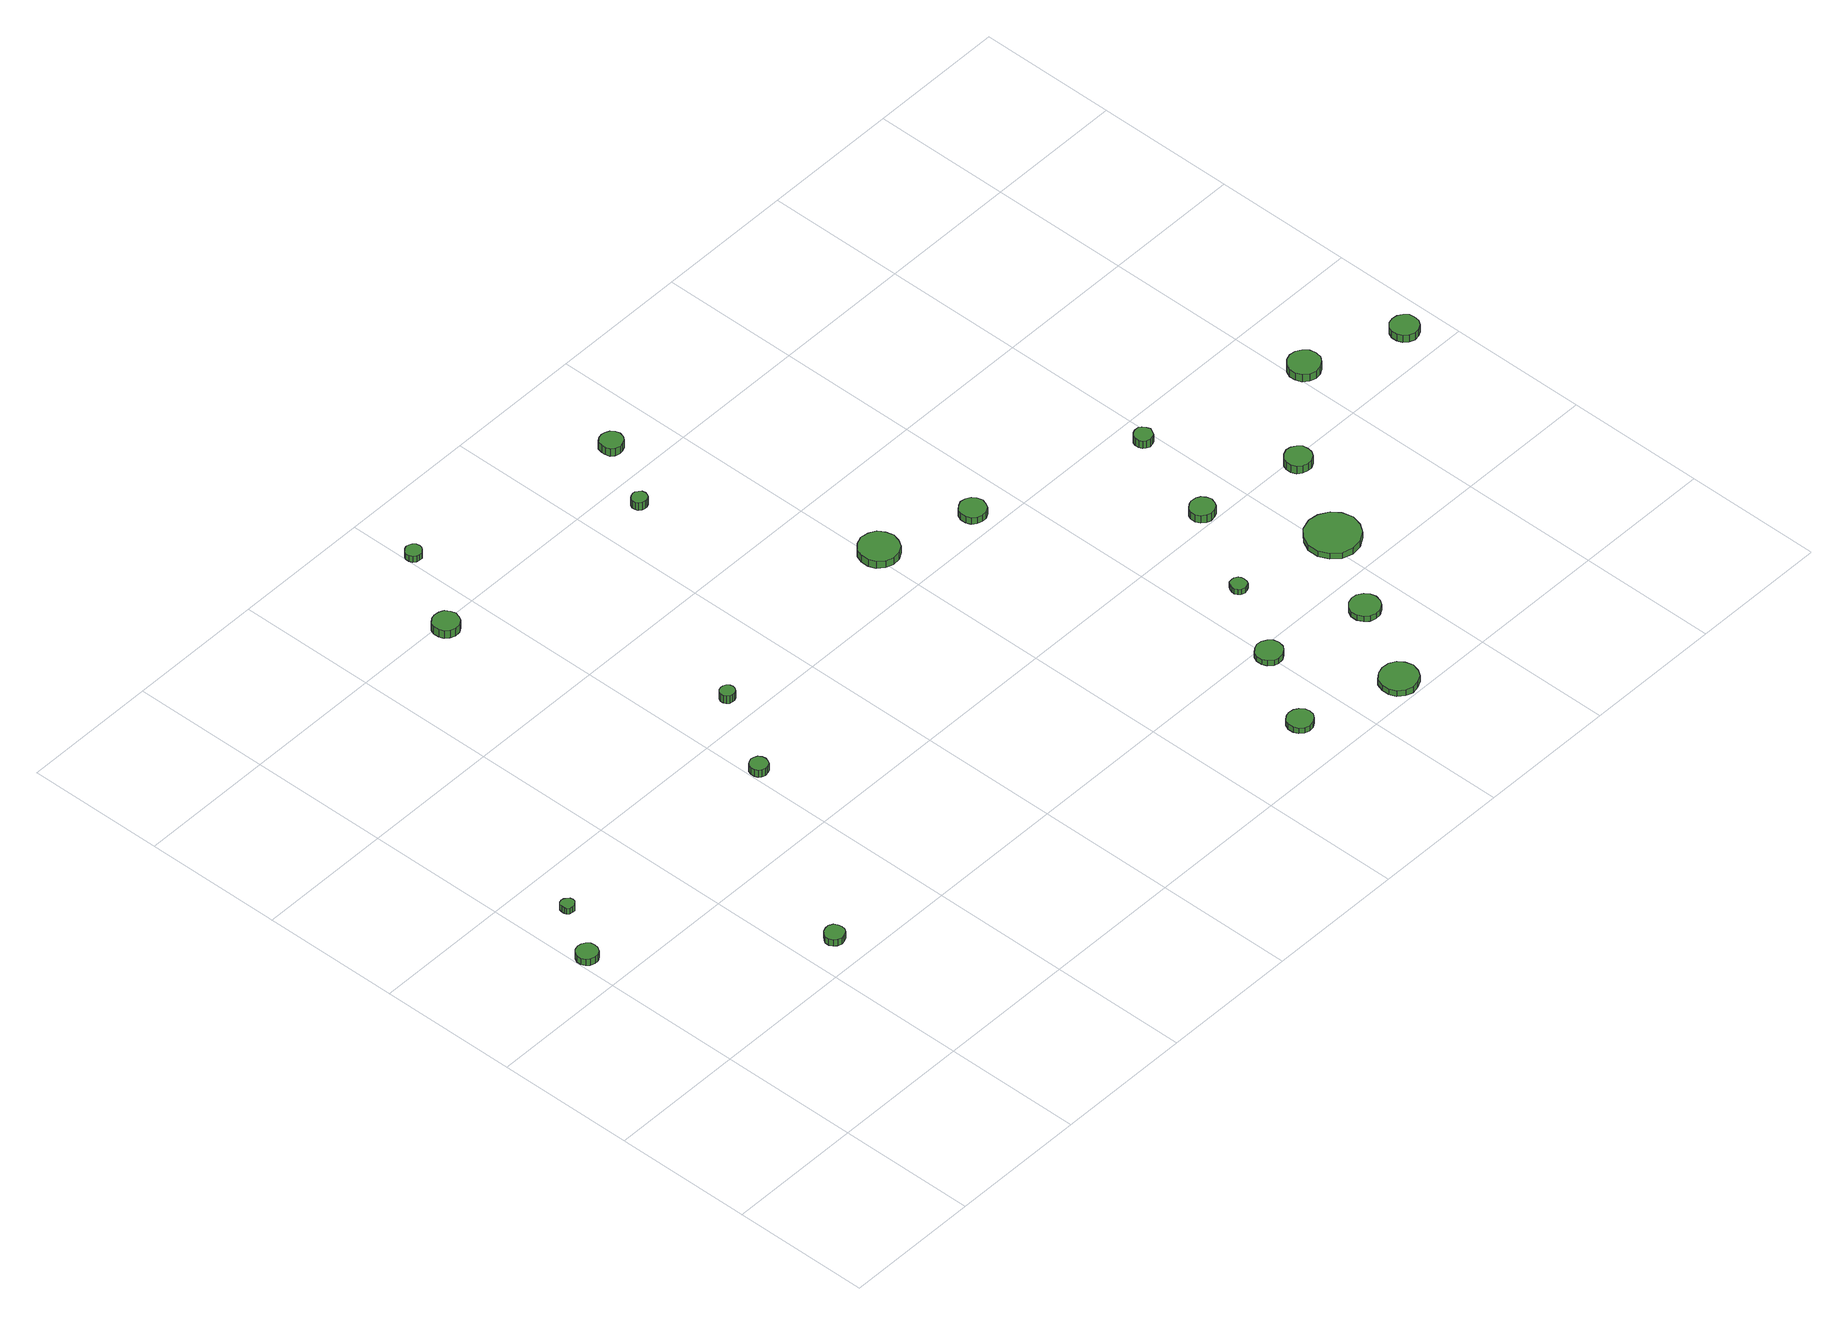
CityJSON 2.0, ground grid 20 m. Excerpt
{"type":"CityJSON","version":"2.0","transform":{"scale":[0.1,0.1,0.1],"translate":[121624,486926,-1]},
"CityObjects":{
"tree1":{"type":"SolitaryVegetationObject","attributes":{"function":"something"},"geometry":[{"type":"MultiSurface","lod":"1","boundaries":[[[0,1,2,3,4,5,6,7,8,9,10,11,12,13,14]],[[15,16,17,18,19,20,21,22,23,24,25,26,27,28,29]],[[0,29,28,1]],[[1,28,27,2]],[[2,27,26,3]],[[3,26,25,4]],[[4,25,24,5]],[[5,24,23,6]],[[6,23,22,7]],[[7,22,21,8]],[[8,21,20,9]],[[9,20,19,10]],[[10,19,18,11]],[[11,18,17,12]],[[12,17,16,13]],[[13,16,15,14]],[[14,15,29,0]]]}]},
"tree2":{"type":"SolitaryVegetationObject","attributes":{"function":"something"},"geometry":[{"type":"MultiSurface","lod":"1","boundaries":[[[30,31,32,33,34,35,36,37,38,39,40,41,42,43,44]],[[45,46,47,48,49,50,51,52,53,54,55,56,57,58,59]],[[30,59,58,31]],[[31,58,57,32]],[[32,57,56,33]],[[33,56,55,34]],[[34,55,54,35]],[[35,54,53,36]],[[36,53,52,37]],[[37,52,51,38]],[[38,51,50,39]],[[39,50,49,40]],[[40,49,48,41]],[[41,48,47,42]],[[42,47,46,43]],[[43,46,45,44]],[[44,45,59,30]]]}]},
"tree3":{"type":"SolitaryVegetationObject","attributes":{"function":"something"},"geometry":[{"type":"MultiSurface","lod":"1","boundaries":[[[60,61,62,63,64,65,66,67,68,69,70,71,72,73,74]],[[75,76,77,78,79,80,81,82,83,84,85,86,87,88,89]],[[60,89,88,61]],[[61,88,87,62]],[[62,87,86,63]],[[63,86,85,64]],[[64,85,84,65]],[[65,84,83,66]],[[66,83,82,67]],[[67,82,81,68]],[[68,81,80,69]],[[69,80,79,70]],[[70,79,78,71]],[[71,78,77,72]],[[72,77,76,73]],[[73,76,75,74]],[[74,75,89,60]]]}]},
"tree4":{"type":"SolitaryVegetationObject","attributes":{"function":"something"},"geometry":[{"type":"MultiSurface","lod":"1","boundaries":[[[90,91,92,93,94,95,96,97,98,99,100,101,102,103,104]],[[105,106,107,108,109,110,111,112,113,114,115,116,117,118,119]],[[90,119,118,91]],[[91,118,117,92]],[[92,117,116,93]],[[93,116,115,94]],[[94,115,114,95]],[[95,114,113,96]],[[96,113,112,97]],[[97,112,111,98]],[[98,111,110,99]],[[99,110,109,100]],[[100,109,108,101]],[[101,108,107,102]],[[102,107,106,103]],[[103,106,105,104]],[[104,105,119,90]]]}]},
"tree5":{"type":"SolitaryVegetationObject","attributes":{"function":"something"},"geometry":[{"type":"MultiSurface","lod":"1","boundaries":[[[120,121,122,123,124,125,126,127,128,129,130,131,132,133,134]],[[135,136,137,138,139,140,141,142,143,144,145,146,147,148,149]],[[120,149,148,121]],[[121,148,147,122]],[[122,147,146,123]],[[123,146,145,124]],[[124,145,144,125]],[[125,144,143,126]],[[126,143,142,127]],[[127,142,141,128]],[[128,141,140,129]],[[129,140,139,130]],[[130,139,138,131]],[[131,138,137,132]],[[132,137,136,133]],[[133,136,135,134]],[[134,135,149,120]]]}]},
"tree6":{"type":"SolitaryVegetationObject","attributes":{"function":"something"},"geometry":[{"type":"MultiSurface","lod":"1","boundaries":[[[150,151,152,153,154,155,156,157,158,159,160,161,162,163,164]],[[165,166,167,168,169,170,171,172,173,174,175,176,177,178,179]],[[150,179,178,151]],[[151,178,177,152]],[[152,177,176,153]],[[153,176,175,154]],[[154,175,174,155]],[[155,174,173,156]],[[156,173,172,157]],[[157,172,171,158]],[[158,171,170,159]],[[159,170,169,160]],[[160,169,168,161]],[[161,168,167,162]],[[162,167,166,163]],[[163,166,165,164]],[[164,165,179,150]]]}]},
"tree7":{"type":"SolitaryVegetationObject","attributes":{"function":"something"},"geometry":[{"type":"MultiSurface","lod":"1","boundaries":[[[180,181,182,183,184,185,186,187,188,189,190,191,192,193,194]],[[195,196,197,198,199,200,201,202,203,204,205,206,207,208,209]],[[180,209,208,181]],[[181,208,207,182]],[[182,207,206,183]],[[183,206,205,184]],[[184,205,204,185]],[[185,204,203,186]],[[186,203,202,187]],[[187,202,201,188]],[[188,201,200,189]],[[189,200,199,190]],[[190,199,198,191]],[[191,198,197,192]],[[192,197,196,193]],[[193,196,195,194]],[[194,195,209,180]]]}]},
"tree8":{"type":"SolitaryVegetationObject","attributes":{"function":"something"},"geometry":[{"type":"MultiSurface","lod":"1","boundaries":[[[210,211,212,213,214,215,216,217,218,219,220,221,222,223,224]],[[225,226,227,228,229,230,231,232,233,234,235,236,237,238,239]],[[210,239,238,211]],[[211,238,237,212]],[[212,237,236,213]],[[213,236,235,214]],[[214,235,234,215]],[[215,234,233,216]],[[216,233,232,217]],[[217,232,231,218]],[[218,231,230,219]],[[219,230,229,220]],[[220,229,228,221]],[[221,228,227,222]],[[222,227,226,223]],[[223,226,225,224]],[[224,225,239,210]]]}]},
"tree9":{"type":"SolitaryVegetationObject","attributes":{"function":"something"},"geometry":[{"type":"MultiSurface","lod":"1","boundaries":[[[240,241,242,243,244,245,246,247,248,249,250,251,252,253,254]],[[255,256,257,258,259,260,261,262,263,264,265,266,267,268,269]],[[240,269,268,241]],[[241,268,267,242]],[[242,267,266,243]],[[243,266,265,244]],[[244,265,264,245]],[[245,264,263,246]],[[246,263,262,247]],[[247,262,261,248]],[[248,261,260,249]],[[249,260,259,250]],[[250,259,258,251]],[[251,258,257,252]],[[252,257,256,253]],[[253,256,255,254]],[[254,255,269,240]]]}]},
"tree10":{"type":"SolitaryVegetationObject","attributes":{"function":"something"},"geometry":[{"type":"MultiSurface","lod":"1","boundaries":[[[270,271,272,273,274,275,276,277,278,279,280,281,282,283,284]],[[285,286,287,288,289,290,291,292,293,294,295,296,297,298,299]],[[270,299,298,271]],[[271,298,297,272]],[[272,297,296,273]],[[273,296,295,274]],[[274,295,294,275]],[[275,294,293,276]],[[276,293,292,277]],[[277,292,291,278]],[[278,291,290,279]],[[279,290,289,280]],[[280,289,288,281]],[[281,288,287,282]],[[282,287,286,283]],[[283,286,285,284]],[[284,285,299,270]]]}]},
"tree11":{"type":"SolitaryVegetationObject","attributes":{"function":"something"},"geometry":[{"type":"MultiSurface","lod":"1","boundaries":[[[300,301,302,303,304,305,306,307,308,309,310,311,312,313,314]],[[315,316,317,318,319,320,321,322,323,324,325,326,327,328,329]],[[300,329,328,301]],[[301,328,327,302]],[[302,327,326,303]],[[303,326,325,304]],[[304,325,324,305]],[[305,324,323,306]],[[306,323,322,307]],[[307,322,321,308]],[[308,321,320,309]],[[309,320,319,310]],[[310,319,318,311]],[[311,318,317,312]],[[312,317,316,313]],[[313,316,315,314]],[[314,315,329,300]]]}]},
"tree12":{"type":"SolitaryVegetationObject","attributes":{"function":"something"},"geometry":[{"type":"MultiSurface","lod":"1","boundaries":[[[330,331,332,333,334,335,336,337,338,339,340,341,342,343,344]],[[345,346,347,348,349,350,351,352,353,354,355,356,357,358,359]],[[330,359,358,331]],[[331,358,357,332]],[[332,357,356,333]],[[333,356,355,334]],[[334,355,354,335]],[[335,354,353,336]],[[336,353,352,337]],[[337,352,351,338]],[[338,351,350,339]],[[339,350,349,340]],[[340,349,348,341]],[[341,348,347,342]],[[342,347,346,343]],[[343,346,345,344]],[[344,345,359,330]]]}]},
"tree13":{"type":"SolitaryVegetationObject","attributes":{"function":"something"},"geometry":[{"type":"MultiSurface","lod":"1","boundaries":[[[360,361,362,363,364,365,366,367,368,369,370,371,372,373,374]],[[375,376,377,378,379,380,381,382,383,384,385,386,387,388,389]],[[360,389,388,361]],[[361,388,387,362]],[[362,387,386,363]],[[363,386,385,364]],[[364,385,384,365]],[[365,384,383,366]],[[366,383,382,367]],[[367,382,381,368]],[[368,381,380,369]],[[369,380,379,370]],[[370,379,378,371]],[[371,378,377,372]],[[372,377,376,373]],[[373,376,375,374]],[[374,375,389,360]]]}]},
"tree14":{"type":"SolitaryVegetationObject","attributes":{"function":"something"},"geometry":[{"type":"MultiSurface","lod":"1","boundaries":[[[390,391,392,393,394,395,396,397,398,399,400,401,402,403,404]],[[405,406,407,408,409,410,411,412,413,414,415,416,417,418,419]],[[390,419,418,391]],[[391,418,417,392]],[[392,417,416,393]],[[393,416,415,394]],[[394,415,414,395]],[[395,414,413,396]],[[396,413,412,397]],[[397,412,411,398]],[[398,411,410,399]],[[399,410,409,400]],[[400,409,408,401]],[[401,408,407,402]],[[402,407,406,403]],[[403,406,405,404]],[[404,405,419,390]]]}]},
"tree15":{"type":"SolitaryVegetationObject","attributes":{"function":"something"},"geometry":[{"type":"MultiSurface","lod":"1","boundaries":[[[420,421,422,423,424,425,426,427,428,429,430,431,432,433,434]],[[435,436,437,438,439,440,441,442,443,444,445,446,447,448,449]],[[420,449,448,421]],[[421,448,447,422]],[[422,447,446,423]],[[423,446,445,424]],[[424,445,444,425]],[[425,444,443,426]],[[426,443,442,427]],[[427,442,441,428]],[[428,441,440,429]],[[429,440,439,430]],[[430,439,438,431]],[[431,438,437,432]],[[432,437,436,433]],[[433,436,435,434]],[[434,435,449,420]]]}]},
"tree16":{"type":"SolitaryVegetationObject","attributes":{"function":"something"},"geometry":[{"type":"MultiSurface","lod":"1","boundaries":[[[450,451,452,453,454,455,456,457,458,459,460,461,462,463,464]],[[465,466,467,468,469,470,471,472,473,474,475,476,477,478,479]],[[450,479,478,451]],[[451,478,477,452]],[[452,477,476,453]],[[453,476,475,454]],[[454,475,474,455]],[[455,474,473,456]],[[456,473,472,457]],[[457,472,471,458]],[[458,471,470,459]],[[459,470,469,460]],[[460,469,468,461]],[[461,468,467,462]],[[462,467,466,463]],[[463,466,465,464]],[[464,465,479,450]]]}]},
"tree17":{"type":"SolitaryVegetationObject","attributes":{"function":"something"},"geometry":[{"type":"MultiSurface","lod":"1","boundaries":[[[480,481,482,483,484,485,486,487,488,489,490,491,492,493,494]],[[495,496,497,498,499,500,501,502,503,504,505,506,507,508,509]],[[480,509,508,481]],[[481,508,507,482]],[[482,507,506,483]],[[483,506,505,484]],[[484,505,504,485]],[[485,504,503,486]],[[486,503,502,487]],[[487,502,501,488]],[[488,501,500,489]],[[489,500,499,490]],[[490,499,498,491]],[[491,498,497,492]],[[492,497,496,493]],[[493,496,495,494]],[[494,495,509,480]]]}]},
"tree18":{"type":"SolitaryVegetationObject","attributes":{"function":"something"},"geometry":[{"type":"MultiSurface","lod":"1","boundaries":[[[510,511,512,513,514,515,516,517,518,519,520,521,522,523,524]],[[525,526,527,528,529,530,531,532,533,534,535,536,537,538,539]],[[510,539,538,511]],[[511,538,537,512]],[[512,537,536,513]],[[513,536,535,514]],[[514,535,534,515]],[[515,534,533,516]],[[516,533,532,517]],[[517,532,531,518]],[[518,531,530,519]],[[519,530,529,520]],[[520,529,528,521]],[[521,528,527,522]],[[522,527,526,523]],[[523,526,525,524]],[[524,525,539,510]]]}]},
"tree19":{"type":"SolitaryVegetationObject","attributes":{"function":"something"},"geometry":[{"type":"MultiSurface","lod":"1","boundaries":[[[540,541,542,543,544,545,546,547,548,549,550,551,552,553,554]],[[555,556,557,558,559,560,561,562,563,564,565,566,567,568,569]],[[540,569,568,541]],[[541,568,567,542]],[[542,567,566,543]],[[543,566,565,544]],[[544,565,564,545]],[[545,564,563,546]],[[546,563,562,547]],[[547,562,561,548]],[[548,561,560,549]],[[549,560,559,550]],[[550,559,558,551]],[[551,558,557,552]],[[552,557,556,553]],[[553,556,555,554]],[[554,555,569,540]]]}]},
"tree20":{"type":"SolitaryVegetationObject","attributes":{"function":"something"},"geometry":[{"type":"MultiSurface","lod":"1","boundaries":[[[570,571,572,573,574,575,576,577,578,579,580,581,582,583,584]],[[585,586,587,588,589,590,591,592,593,594,595,596,597,598,599]],[[570,599,598,571]],[[571,598,597,572]],[[572,597,596,573]],[[573,596,595,574]],[[574,595,594,575]],[[575,594,593,576]],[[576,593,592,577]],[[577,592,591,578]],[[578,591,590,579]],[[579,590,589,580]],[[580,589,588,581]],[[581,588,587,582]],[[582,587,586,583]],[[583,586,585,584]],[[584,585,599,570]]]}]},
"tree21":{"type":"SolitaryVegetationObject","attributes":{"function":"something"},"geometry":[{"type":"MultiSurface","lod":"1","boundaries":[[[600,601,602,603,604,605,606,607,608,609,610,611,612,613,614]],[[615,616,617,618,619,620,621,622,623,624,625,626,627,628,629]],[[600,629,628,601]],[[601,628,627,602]],[[602,627,626,603]],[[603,626,625,604]],[[604,625,624,605]],[[605,624,623,606]],[[606,623,622,607]],[[607,622,621,608]],[[608,621,620,609]],[[609,620,619,610]],[[610,619,618,611]],[[611,618,617,612]],[[612,617,616,613]],[[613,616,615,614]],[[614,615,629,600]]]}]},
"tree22":{"type":"SolitaryVegetationObject","attributes":{"function":"something"},"geometry":[{"type":"MultiSurface","lod":"1","boundaries":[[[630,631,632,633,634,635,636,637,638,639,640,641,642,643,644]],[[645,646,647,648,649,650,651,652,653,654,655,656,657,658,659]],[[630,659,658,631]],[[631,658,657,632]],[[632,657,656,633]],[[633,656,655,634]],[[634,655,654,635]],[[635,654,653,636]],[[636,653,652,637]],[[637,652,651,638]],[[638,651,650,639]],[[639,650,649,640]],[[640,649,648,641]],[[641,648,647,642]],[[642,647,646,643]],[[643,646,645,644]],[[644,645,659,630]]]}]}
},
"vertices":[
[31,458,17],[30,464,17],[26,469,17],[21,472,17],[15,473,17],[8,471,17],[4,467,17],[1,461,17],[1,455,17],[4,449,17],[8,445,17],[15,443,17],[21,443,17],[26,446,17],[30,452,17],[30,452,6],[26,446,6],[21,443,6],[15,443,6],[8,445,6],[4,449,6],[1,455,6],[1,461,6],[4,467,6],[8,471,6],[15,473,6],[21,472,6],[26,469,6],[30,464,6],[31,458,6],
[75,535,16],[74,539,16],[71,542,16],[68,544,16],[64,545,16],[60,544,16],[57,541,16],[56,537,16],[56,533,16],[57,530,16],[60,527,16],[64,526,16],[68,526,16],[71,528,16],[74,531,16],[74,531,6],[71,528,6],[68,526,6],[64,526,6],[60,527,6],[57,530,6],[56,533,6],[56,537,6],[57,541,6],[60,544,6],[64,545,6],[68,544,6],[71,542,6],[74,539,6],[75,535,6],
[265,248,17],[264,254,17],[261,259,17],[255,262,17],[250,262,17],[244,260,17],[240,256,17],[237,251,17],[237,245,17],[240,240,17],[244,236,17],[250,234,17],[255,235,17],[261,238,17],[264,242,17],[264,242,6],[261,238,6],[255,235,6],[250,234,6],[244,236,6],[240,240,6],[237,245,6],[237,251,6],[240,256,6],[244,260,6],[250,262,6],[255,262,6],[261,259,6],[264,254,6],[265,248,6],
[427,524,18],[426,529,18],[423,534,18],[418,536,18],[413,537,18],[408,535,18],[404,532,18],[402,527,18],[402,521,18],[404,516,18],[408,513,18],[413,511,18],[418,512,18],[423,514,18],[426,519,18],[426,519,6],[423,514,6],[418,512,6],[413,511,6],[408,513,6],[404,516,6],[402,521,6],[402,527,6],[404,532,6],[408,535,6],[413,537,6],[418,536,6],[423,534,6],[426,529,6],[427,524,6],
[360,991,19],[358,998,19],[354,1005,19],[347,1008,19],[339,1009,19],[332,1007,19],[326,1002,19],[323,995,19],[323,987,19],[326,980,19],[332,975,19],[339,972,19],[347,973,19],[354,977,19],[358,983,19],[358,983,6],[354,977,6],[347,973,6],[339,972,6],[332,975,6],[326,980,6],[323,987,6],[323,995,6],[326,1002,6],[332,1007,6],[339,1009,6],[347,1008,6],[354,1005,6],[358,998,6],[360,991,6],
[492,638,24],[491,642,24],[488,646,24],[484,648,24],[480,648,24],[476,647,24],[473,644,24],[471,640,24],[471,636,24],[473,632,24],[476,629,24],[480,628,24],[484,628,24],[488,630,24],[491,634,24],[491,634,11],[488,630,11],[484,628,11],[480,628,11],[476,629,11],[473,632,11],[471,636,11],[471,640,11],[473,644,11],[476,647,11],[480,648,11],[484,648,11],[488,646,11],[491,642,11],[492,638,11],
[423,1109,16],[422,1114,16],[419,1118,16],[415,1120,16],[410,1121,16],[406,1119,16],[402,1116,16],[400,1112,16],[400,1107,16],[402,1102,16],[406,1099,16],[410,1098,16],[415,1098,16],[419,1101,16],[422,1105,16],[422,1105,6],[419,1101,6],[415,1098,6],[410,1098,6],[406,1099,6],[402,1102,6],[400,1107,6],[400,1112,6],[402,1116,6],[406,1119,6],[410,1121,6],[415,1120,6],[419,1118,6],[422,1114,6],[423,1109,6],
[953,71,16],[952,78,16],[947,84,16],[941,88,16],[933,89,16],[926,87,16],[920,82,16],[917,75,16],[917,67,16],[920,60,16],[926,55,16],[933,53,16],[941,54,16],[947,58,16],[952,64,16],[952,64,7],[947,58,7],[941,54,7],[933,53,7],[926,55,7],[920,60,7],[917,67,7],[917,75,7],[920,82,7],[926,87,7],[933,89,7],[941,88,7],[947,84,7],[952,78,7],[953,71,7],
[681,957,22],[680,962,22],[677,965,22],[673,968,22],[669,968,22],[665,967,22],[661,964,22],[659,960,22],[659,955,22],[661,951,22],[665,948,22],[669,947,22],[673,947,22],[677,949,22],[680,953,22],[680,953,9],[677,949,9],[673,947,9],[669,947,9],[665,948,9],[661,951,9],[659,955,9],[659,960,9],[661,964,9],[665,967,9],[669,968,9],[673,968,9],[677,965,9],[680,962,9],[681,957,9],
[837,675,18],[834,686,18],[828,696,18],[818,701,18],[806,703,18],[795,699,18],[786,691,18],[782,681,18],[782,669,18],[786,659,18],[795,651,18],[806,647,18],[818,648,18],[828,654,18],[834,664,18],[834,664,6],[828,654,6],[818,648,6],[806,647,6],[795,651,6],[786,659,6],[782,669,6],[782,681,6],[786,691,6],[795,699,6],[806,703,6],[818,701,6],[828,696,6],[834,686,6],[837,675,6],
[743,1056,18],[741,1063,18],[737,1068,18],[731,1071,18],[725,1072,18],[718,1070,18],[713,1066,18],[711,1059,18],[711,1053,18],[713,1046,18],[718,1042,18],[725,1040,18],[731,1041,18],[737,1044,18],[741,1049,18],[741,1049,5],[737,1044,5],[731,1041,5],[725,1040,5],[718,1042,5],[713,1046,5],[711,1053,5],[711,1059,5],[713,1066,5],[718,1070,5],[725,1072,5],[731,1071,5],[737,1068,5],[741,1063,5],[743,1056,5],
[1020,183,16],[1018,191,16],[1013,197,16],[1006,201,16],[998,202,16],[991,199,16],[985,194,16],[982,187,16],[982,179,16],[985,172,16],[991,166,16],[998,164,16],[1006,165,16],[1013,169,16],[1018,175,16],[1018,175,7],[1013,169,7],[1006,165,7],[998,164,7],[991,166,7],[985,172,7],[982,179,7],[982,187,7],[985,194,7],[991,199,7],[998,202,7],[1006,201,7],[1013,197,7],[1018,191,7],[1020,183,7],
[1102,29,17],[1099,40,17],[1093,49,17],[1083,54,17],[1072,55,17],[1062,52,17],[1053,45,17],[1049,34,17],[1049,23,17],[1053,13,17],[1062,6,17],[1072,2,17],[1083,4,17],[1093,9,17],[1099,18,17],[1099,18,7],[1093,9,7],[1083,4,7],[1072,2,7],[1062,6,7],[1053,13,7],[1049,23,7],[1049,34,7],[1053,45,7],[1062,52,7],[1072,55,7],[1083,54,7],[1093,49,7],[1099,40,7],[1102,29,7],
[961,635,16],[959,643,16],[955,649,16],[948,653,16],[940,654,16],[933,651,16],[927,646,16],[924,639,16],[924,631,16],[927,624,16],[933,619,16],[940,617,16],[948,617,16],[955,621,16],[959,628,16],[959,628,5],[955,621,5],[948,617,5],[940,617,5],[933,619,5],[927,624,5],[924,631,5],[924,639,5],[927,646,5],[933,651,5],[940,654,5],[948,653,5],[955,649,5],[959,643,5],[961,635,5],
[1077,294,15],[1076,298,15],[1074,302,15],[1069,305,15],[1065,305,15],[1060,304,15],[1057,300,15],[1055,296,15],[1055,291,15],[1057,287,15],[1060,284,15],[1065,282,15],[1069,283,15],[1074,285,15],[1076,289,15],[1076,289,6],[1074,285,6],[1069,283,6],[1065,282,6],[1060,284,6],[1057,287,6],[1055,291,6],[1055,296,6],[1057,300,6],[1060,304,6],[1065,305,6],[1069,305,6],[1074,302,6],[1076,298,6],[1077,294,6],
[1165,149,15],[1163,157,15],[1158,164,15],[1150,169,15],[1142,170,15],[1133,167,15],[1127,161,15],[1123,153,15],[1123,144,15],[1127,136,15],[1133,130,15],[1142,128,15],[1150,128,15],[1158,133,15],[1163,140,15],[1163,140,6],[1158,133,6],[1150,128,6],[1142,128,6],[1133,130,6],[1127,136,6],[1123,144,6],[1123,153,6],[1127,161,6],[1133,167,6],[1142,170,6],[1150,169,6],[1158,164,6],[1163,157,6],[1165,149,6],
[1154,419,19],[1152,426,19],[1148,432,19],[1142,435,19],[1134,436,19],[1128,434,19],[1122,429,19],[1119,423,19],[1119,415,19],[1122,409,19],[1128,404,19],[1134,402,19],[1142,403,19],[1148,406,19],[1152,412,19],[1152,412,6],[1148,406,6],[1142,403,6],[1134,402,6],[1128,404,6],[1122,409,6],[1119,415,6],[1119,423,6],[1122,429,6],[1128,434,6],[1134,436,6],[1142,435,6],[1148,432,6],[1152,426,6],[1154,419,6],
[1252,266,16],[1248,282,16],[1239,294,16],[1225,302,16],[1210,304,16],[1194,299,16],[1183,288,16],[1176,274,16],[1176,258,16],[1183,244,16],[1194,233,16],[1210,228,16],[1225,230,16],[1239,238,16],[1248,251,16],[1248,251,6],[1239,238,6],[1225,230,6],[1210,228,6],[1194,233,6],[1183,244,6],[1176,258,6],[1176,274,6],[1183,288,6],[1194,299,6],[1210,304,6],[1225,302,6],[1239,294,6],[1248,282,6],[1252,266,6],
[1195,560,22],[1193,565,22],[1190,570,22],[1186,573,22],[1180,573,22],[1175,571,22],[1171,568,22],[1169,563,22],[1169,557,22],[1171,552,22],[1175,549,22],[1180,547,22],[1186,548,22],[1190,550,22],[1193,555,22],[1193,555,9],[1190,550,9],[1186,548,9],[1180,547,9],[1175,549,9],[1171,552,9],[1169,557,9],[1169,563,9],[1171,568,9],[1175,571,9],[1180,573,9],[1186,573,9],[1190,570,9],[1193,565,9],[1195,560,9],
[1303,389,20],[1302,397,20],[1297,403,20],[1290,407,20],[1283,408,20],[1275,405,20],[1269,400,20],[1266,393,20],[1266,385,20],[1269,378,20],[1275,373,20],[1283,371,20],[1290,371,20],[1297,375,20],[1302,382,20],[1302,382,7],[1297,375,7],[1290,371,7],[1283,371,7],[1275,373,7],[1269,378,7],[1266,385,7],[1266,393,7],[1269,400,7],[1275,405,7],[1283,408,7],[1290,407,7],[1297,403,7],[1302,397,7],[1303,389,7],
[1440,498,19],[1438,508,19],[1432,515,19],[1424,520,19],[1415,521,19],[1406,518,19],[1399,512,19],[1395,503,19],[1395,494,19],[1399,485,19],[1406,479,19],[1415,476,19],[1424,477,19],[1432,482,19],[1438,489,19],[1438,489,6],[1432,482,6],[1424,477,6],[1415,476,6],[1406,479,6],[1399,485,6],[1395,494,6],[1395,503,6],[1399,512,6],[1406,518,6],[1415,521,6],[1424,520,6],[1432,515,6],[1438,508,6],[1440,498,6],
[1573,451,17],[1572,459,17],[1567,465,17],[1560,469,17],[1552,470,17],[1544,468,17],[1538,462,17],[1535,455,17],[1535,447,17],[1538,439,17],[1544,434,17],[1552,431,17],[1560,432,17],[1567,436,17],[1572,443,17],[1572,443,5],[1567,436,5],[1560,432,5],[1552,431,5],[1544,434,5],[1538,439,5],[1535,447,5],[1535,455,5],[1538,462,5],[1544,468,5],[1552,470,5],[1560,469,5],[1567,465,5],[1572,459,5],[1573,451,5]
]}
